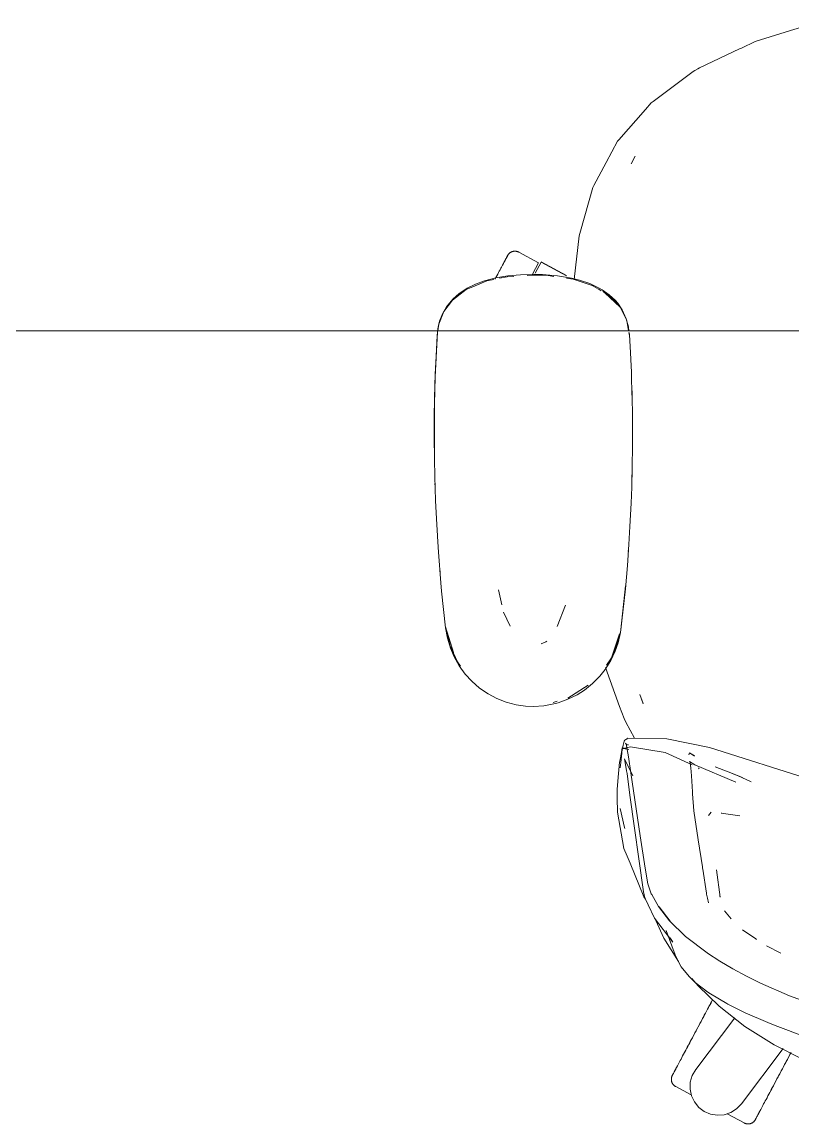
# Model space of a CAD drawing. Header units: millimetres. Extents: x 155927 to 317870, y -36033 to 97293.
# Drawn here: x 177747 to 178124, y 19800 to 20339 of the extents above; entities that cross this region are included whole.
import ezdxf

# ---------------------------------------------------------------- set-up
doc = ezdxf.new("R2010")
doc.units = ezdxf.units.MM
doc.header["$MEASUREMENT"] = 0
doc.layers.add('G-IMPT', color=8, linetype='CONTINUOUS', lineweight=9)
doc.layers.add('I-FURN', color=8, linetype='CONTINUOUS', lineweight=9)

msp = doc.modelspace()

# ---------------------------------------------------------------- linework, layer by layer
at = {"layer": 'G-IMPT'}
for p, q in [((178105.46, 20329.12), (178122.73, 20334.44)), ((178122.73, 20334.44), (178136.34, 20338.64)), ((178105.46, 20329.12), (178098.69, 20325.93)), ((178078.13, 20316.23), (178097.78, 20325.5)), ((178097.78, 20325.5), (178098.69, 20325.93)), ((178075.08, 20314.41), (178055.58, 20299.84)), ((178075.08, 20314.41), (178075.85, 20314.87)), ((178075.85, 20314.87), (178077.42, 20315.81)), ((178078.13, 20316.23), (178077.42, 20315.81)), ((178051.74, 20295.86), (178038.72, 20281.07)), ((178051.74, 20295.86), (178054.61, 20299.12)), ((178055.58, 20299.84), (178054.61, 20299.12)), ((178032.55, 20269.97), (178038.14, 20280.4)), ((178038.72, 20281.07), (178038.14, 20280.4)), ((178026.54, 20258.73), (178032.55, 20269.97)), ((178046.75, 20273.1), (178044.79, 20269.21)), ((178045.57, 20270.81), (178044.79, 20269.21)), ((178046.75, 20273.1), (178045.57, 20270.81)), ((178025.95, 20257.62), (178026.54, 20258.73)), ((178019.94, 20236.27), (178025.95, 20257.62)), ((178016.89, 20212.73), (178019.3, 20234.01)), ((178019.94, 20236.27), (178019.3, 20234.01)), ((177984.47, 20214.44), (177990.62, 20215.01)), ((177996.96, 20215.19), (177990.62, 20215.01)), ((178001.47, 20215.1), (177996.96, 20215.19)), ((178001.47, 20215.1), (178008.78, 20214.52)), ((177964.16, 20207.82), (177968.55, 20209.66)), ((177964.65, 20208.44), (177968.72, 20210.43)), ((177974.17, 20211.99), (177968.55, 20209.66)), ((177973.06, 20212.01), (177968.72, 20210.43)), ((177973.06, 20212.01), (177978.54, 20213.44)), ((177974.17, 20211.99), (177977.64, 20212.69)), ((177984.47, 20214.44), (177978.54, 20213.44)), ((177980.38, 20213.26), (177984.13, 20214.03)), ((177984.13, 20214.03), (177987.34, 20214.22)), ((177993.85, 20214.62), (177996.96, 20214.81)), ((178004.12, 20214.58), (177996.96, 20214.81)), ((178004.12, 20214.58), (178006.91, 20214.19)), ((178015.54, 20213.4), (178008.78, 20214.52)), ((178013.09, 20213.32), (178016.38, 20212.85)), ((178019.47, 20212.43), (178015.54, 20213.4)), ((178016.38, 20212.85), (178025.78, 20209.82)), ((178019.47, 20212.43), (178024.56, 20210.69)), ((178024.56, 20210.69), (178029.19, 20208.48)), ((178025.78, 20209.82), (178028.23, 20208.36)), ((177957.37, 20202.6), (177964.16, 20207.82)), ((177960.6, 20205.79), (177957.57, 20203.12)), ((177964.65, 20208.44), (177960.6, 20205.79)), ((178028.7, 20208.08), (178030.14, 20207.22)), ((178029.19, 20208.48), (178030.57, 20207.68)), ((178034.02, 20205.23), (178030.57, 20207.68)), ((178030.92, 20206.75), (178034.08, 20204.86)), ((178031.99, 20206.06), (178033.46, 20204.78)), ((178031.99, 20206.06), (178039.38, 20199.15)), ((178033.61, 20204.64), (178037.15, 20201.56)), ((178037.07, 20202.37), (178034.02, 20205.23)), ((178034.08, 20204.86), (178039.38, 20199.15)), ((177952.53, 20195.95), (177954.49, 20199.38)), ((177953.2, 20196.98), (177957.37, 20202.6)), ((177954.49, 20199.38), (177957.57, 20203.12)), ((178037.07, 20202.37), (178038.2, 20201.04)), ((178039.38, 20199.15), (178037.15, 20201.56)), ((178040.41, 20197.82), (178038.2, 20201.04)), ((178040.49, 20196.92), (178039.38, 20199.15)), ((177950.79, 20190.78), (177953.2, 20196.98)), ((177952.53, 20195.95), (177951.14, 20192.3)), ((178040.41, 20197.82), (178042.39, 20193.5)), ((178040.49, 20196.92), (178042.59, 20192.66)), ((178043.46, 20189.54), (178042.39, 20193.5)), ((177950.07, 20186.92), (177950.32, 20188.56)), ((177950.79, 20190.78), (177950.31, 20187.61)), ((177950.77, 20190.96), (177950.32, 20188.56)), ((177950.77, 20190.96), (177951.14, 20192.3)), ((178042.59, 20192.66), (178043.53, 20187.61)), ((178043.7, 20187.61), (178043.46, 20189.54)), ((177948.98, 20165.13), (177950.07, 20186.92)), ((177948.98, 20165.13), (177949.96, 20185.31)), ((177949.02, 20166.34), (177950.07, 20186.92)), ((177950.07, 20186.92), (177949.96, 20185.31)), ((178043.68, 20186.79), (178043.96, 20185.31)), ((178043.96, 20185.54), (178043.8, 20186.79)), ((178044.24, 20179.87), (178043.96, 20185.54)), ((178044.24, 20179.87), (178044.86, 20167.31)), ((178044.98, 20163.77), (178044.86, 20167.31)), ((177948.52, 20144.95), (177949.02, 20166.34)), ((177948.52, 20144.95), (177948.98, 20165.13)), ((177948.68, 20154.78), (177949.02, 20166.34)), ((177949.02, 20166.34), (177948.98, 20165.13)), ((178045.36, 20148.1), (178044.98, 20163.77)), ((178045.07, 20159.72), (178045.18, 20157.04)), ((178045.18, 20154.82), (178045.18, 20157.04)), ((177948.68, 20154.78), (177948.48, 20135.56)), ((177948.52, 20144.95), (177948.68, 20154.78)), ((177948.56, 20124.76), (177948.68, 20154.78)), ((177948.56, 20124.76), (177948.52, 20144.95)), ((177948.54, 20146.98), (177948.62, 20149.19)), ((177948.56, 20144.95), (177948.54, 20146.98)), ((178045.36, 20148.1), (178045.41, 20143.59)), ((178045.41, 20143.59), (178045.4, 20128.87)), ((177948.56, 20124.76), (177948.48, 20135.56)), ((178045.33, 20123.4), (178045.4, 20128.87)), ((177948.56, 20124.76), (177948.73, 20116.34)), ((178045.33, 20123.4), (178045.04, 20111.09)), ((178045.2, 20116.62), (178045.2, 20118.7)), ((177949.12, 20104.58), (177948.73, 20116.34)), ((177948.87, 20111.4), (177948.85, 20112.9)), ((178045.12, 20114.97), (178045.2, 20116.62)), ((177948.98, 20109.47), (177948.87, 20111.4)), ((178044.74, 20103.22), (178045.04, 20111.09)), ((177949.12, 20104.58), (177949.37, 20098.56)), ((178044.74, 20103.22), (178044.2, 20091.91)), ((177950.18, 20084.42), (177949.37, 20098.56)), ((178043.64, 20083.04), (178044.2, 20091.91)), ((177950.51, 20079.33), (177950.18, 20084.42)), ((178043.64, 20083.04), (178042.91, 20072.75)), ((178043.51, 20081), (178043.37, 20079.58)), ((178043.51, 20081), (178043.6, 20082.9)), ((177950.51, 20079.33), (177951.76, 20064.28)), ((177951.16, 20071.15), (177951.33, 20069.47)), ((178041.93, 20061.35), (178042.91, 20072.75)), ((177951.76, 20064.28), (177952.1, 20060.15)), ((177952.1, 20060.15), (177954.01, 20042.22)), ((177979.98, 20060.94), (177981.55, 20053.5)), ((178039.58, 20039.92), (178042.03, 20062.87)), ((178039.58, 20039.92), (178041.93, 20061.35)), ((178042.03, 20062.87), (178039.91, 20042.73)), ((178012.68, 20053.44), (178008.53, 20043.01)), ((177985.58, 20043.1), (177982.31, 20049.89)), ((177954.01, 20042.73), (177957.84, 20030.27)), ((177954.01, 20042.73), (177954.93, 20039.42)), ((178039.58, 20039.92), (178039.91, 20042.73)), ((177954.01, 20042.22), (177954.9, 20037.18)), ((177956.05, 20033.76), (177954.14, 20042.17)), ((177956.37, 20032.31), (177954.9, 20037.18)), ((177957.84, 20030.27), (177954.93, 20039.42)), ((178035.18, 20027.56), (178038.99, 20039.42)), ((178036.08, 20030.27), (178038.99, 20039.42)), ((178039.58, 20039.92), (178038.42, 20034.95)), ((178039.36, 20039.84), (178038.78, 20036.79)), ((177956.05, 20033.76), (177959.79, 20025.7)), ((177958.18, 20028.08), (177956.37, 20032.31)), ((178000.79, 20034.47), (178003.01, 20035.49)), ((178003.01, 20035.49), (178003.46, 20035.78)), ((178038.78, 20036.79), (178035.58, 20028.6)), ((178036.97, 20030.82), (178038.42, 20034.95)), ((177958.18, 20028.08), (177960.69, 20023.63)), ((178034.78, 20026.24), (178032.05, 20021.92)), ((178035.18, 20027.56), (178032.75, 20023.99)), ((178034.78, 20026.24), (178036.97, 20030.82)), ((178035.18, 20027.56), (178036.08, 20030.27)), ((177961.38, 20023.59), (177959.79, 20025.7)), ((177963.69, 20019.55), (177960.69, 20023.63)), ((178029.43, 20018.61), (178032.05, 20021.92)), ((178032.17, 20022.81), (178039.12, 20003.87)), ((177963.69, 20019.55), (177966.85, 20016.11)), ((177970.69, 20012.79), (177966.85, 20016.11)), ((178025.88, 20015), (178029.43, 20018.61)), ((177974.86, 20009.96), (177970.69, 20012.79)), ((178013.75, 20007.95), (178023.7, 20014.28)), ((178013.75, 20007.95), (178017.43, 20010.11)), ((178017.43, 20010.11), (178023.7, 20014.28)), ((178018.36, 20009.55), (178021.91, 20011.81)), ((178025.88, 20015), (178021.91, 20011.81)), ((177974.86, 20009.96), (177979.02, 20007.77)), ((177979.02, 20007.77), (177983.73, 20005.94)), ((177988.6, 20004.68), (177983.73, 20005.94)), ((177988.6, 20004.68), (177993.11, 20004.03)), ((178002, 20004.15), (178006.95, 20005.03)), ((178008.64, 20006.4), (178006.61, 20005.78)), ((178006.95, 20005.03), (178009.08, 20005.6)), ((178013.85, 20007.31), (178009.08, 20005.6)), ((178013.85, 20007.31), (178018.36, 20009.55)), ((178050.71, 20005.18), (178049.08, 20009.64)), ((178049.08, 20009.64), (178050.45, 20005.76)), ((178050.71, 20005.18), (178050.45, 20005.76)), ((177996.96, 20003.86), (177993.11, 20004.03)), ((177996.96, 20003.86), (178002, 20004.15)), ((178039.12, 20003.87), (178041.31, 19997.9)), ((178042.23, 19996.14), (178041.31, 19997.9)), ((178046.37, 19988.24), (178042.23, 19996.14)), ((178039.99, 19981.23), (178040.43, 19983.55)), ((178040.25, 19981.64), (178040.78, 19984.92)), ((178043.71, 19982.83), (178040.43, 19983.55)), ((178041.33, 19986.78), (178040.78, 19984.92)), ((178040.84, 19983.32), (178044.42, 19984)), ((178043.71, 19982.83), (178040.84, 19983.32)), ((178041.33, 19986.78), (178041.65, 19987.32)), ((178041.65, 19987.32), (178042.15, 19987.7)), ((178042.37, 19985.43), (178041.98, 19985.93)), ((178042.54, 19984.84), (178041.98, 19985.93)), ((178043.19, 19988.3), (178042.15, 19987.7)), ((178042.77, 19987.82), (178042.15, 19987.7)), ((178042.15, 19987.7), (178042.22, 19987.72)), ((178042.77, 19987.82), (178042.22, 19987.72)), ((178042.54, 19984.84), (178042.37, 19985.46)), ((178042.37, 19985.46), (178043.48, 19979.19)), ((178042.37, 19985.43), (178042.92, 19985.11)), ((178043.41, 19985.03), (178042.92, 19985.11)), ((178062.17, 19987.92), (178043.19, 19988.3)), ((178061.47, 19981.29), (178044.42, 19984)), ((178062.17, 19987.92), (178083.13, 19983.72)), ((178133.37, 19967.73), (178083.13, 19983.72)), ((178039.18, 19976.98), (178039.99, 19981.23)), ((178040.17, 19981.03), (178039.65, 19976.34)), ((178040.25, 19981.64), (178040.17, 19981.03)), ((178041.57, 19978.22), (178045.56, 19969.81)), ((178041.57, 19978.22), (178041.71, 19977.35)), ((178043.48, 19979.19), (178044.59, 19971.34)), ((178061.47, 19981.29), (178074.65, 19975.3)), ((178073, 19980.21), (178073.28, 19981.08)), ((178073.3, 19981.15), (178073.28, 19981.08)), ((178075.76, 19979.56), (178073.28, 19981.08)), ((178073.28, 19981.08), (178075.75, 19979.6)), ((178073.3, 19981.15), (178075.76, 19979.56)), ((178039.14, 19976.51), (178038.33, 19967.19)), ((178039.14, 19976.51), (178039.18, 19976.98)), ((178039.65, 19976.34), (178039.44, 19973.75)), ((178042.55, 19972.33), (178041.71, 19977.35)), ((178042.55, 19972.33), (178042.76, 19971.03)), ((178073.59, 19976.22), (178073.3, 19976.94)), ((178073.3, 19976.94), (178075.97, 19975.18)), ((178073.59, 19976.22), (178073.59, 19976.21)), ((178073.89, 19973.83), (178073.59, 19976.21)), ((178073.89, 19973.83), (178073.9, 19973.75)), ((178074.19, 19969.87), (178073.9, 19973.75)), ((178075.97, 19975.18), (178095.95, 19966.75)), ((178077.69, 19973.73), (178077.96, 19973.29)), ((178094.31, 19971.04), (178085.84, 19974.3)), ((178038.33, 19967.19), (178037.99, 19963.23)), ((178044.2, 19960.37), (178042.76, 19971.03)), ((178044.59, 19971.34), (178049.14, 19940.46)), ((178074.75, 19962.01), (178074.19, 19969.87)), ((178099.21, 19969.02), (178094.1, 19971.05)), ((178094.1, 19971.05), (178098.15, 19969.45)), ((178094.31, 19971.04), (178099.21, 19969.02)), ((178096.69, 19970.02), (178103.4, 19966.97)), ((178037.99, 19959.06), (178037.99, 19963.23)), ((178074.82, 19961.03), (178074.75, 19962.01)), ((178038.02, 19952.09), (178037.99, 19959.06)), ((178044.2, 19960.37), (178050.88, 19913.15)), ((178075.44, 19952.78), (178074.82, 19961.03)), ((178038.02, 19952.09), (178041.25, 19934.4)), ((178039.43, 19953.96), (178041.47, 19944.65)), ((178075.44, 19952.78), (178075.45, 19952.7)), ((178077.48, 19938.63), (178075.45, 19952.7)), ((178083.83, 19952.04), (178082.55, 19950.4)), ((178088.78, 19951.69), (178097.94, 19950.29)), ((178088.78, 19951.69), (178089.13, 19951.65)), ((178041.47, 19944.65), (178041.62, 19944.07)), ((178049.14, 19940.46), (178051.54, 19924.69)), ((178077.48, 19938.63), (178079.6, 19925.28)), ((178041.25, 19934.4), (178042.85, 19930.54)), ((178044.24, 19927.17), (178042.85, 19930.54)), ((178051.04, 19910.72), (178044.24, 19927.17)), ((178052.84, 19917.02), (178051.54, 19924.69)), ((178079.6, 19925.28), (178079.68, 19924.77)), ((178079.77, 19924.16), (178079.68, 19924.77)), ((178079.77, 19924.16), (178081.58, 19912.43)), ((178086.45, 19923.86), (178088.23, 19910.5)), ((178050.88, 19913.15), (178051.52, 19910.16)), ((178052.84, 19917.02), (178054.59, 19912.23)), ((178051.81, 19909.55), (178051.04, 19910.72)), ((178053.09, 19906.8), (178051.52, 19910.16)), ((178054.81, 19911.81), (178054.59, 19912.23)), ((178058.09, 19905.98), (178054.81, 19911.81)), ((178081.58, 19912.43), (178081.65, 19911.97)), ((178082.07, 19909.98), (178081.65, 19911.97)), ((178082.53, 19907.82), (178082.07, 19909.98)), ((178088.23, 19910.5), (178088.09, 19910.97)), ((178053.09, 19906.8), (178056.13, 19900.28)), ((178058.09, 19905.98), (178063.51, 19899.01)), ((178063.82, 19898.8), (178058.42, 19905.75)), ((178058.42, 19905.75), (178061.01, 19902.37)), ((178063.82, 19898.8), (178061.01, 19902.37)), ((178093.73, 19900), (178090.4, 19903.91)), ((178065.07, 19888.57), (178056.13, 19900.28)), ((178056.8, 19899.09), (178060.78, 19890.46)), ((178071.41, 19891.28), (178063.51, 19899.01)), ((178061.84, 19894.23), (178066.35, 19882.32)), ((178100.37, 19893.73), (178099.26, 19894.48)), ((178100.37, 19893.73), (178105.5, 19890.23)), ((178060.78, 19890.46), (178067.9, 19879.01)), ((178065.07, 19888.57), (178063.91, 19890.6)), ((178071.41, 19891.28), (178081.85, 19883.25)), ((178105.5, 19890.23), (178106.08, 19889.84)), ((178110.97, 19886.7), (178117.94, 19883.16)), ((178067.42, 19880.09), (178066.35, 19882.32)), ((178082.11, 19883.09), (178081.85, 19883.25)), ((178088.2, 19879.2), (178082.11, 19883.09)), ((178068.59, 19877.66), (178067.42, 19880.09)), ((178069.21, 19876.52), (178068.59, 19877.66)), ((178069.21, 19876.52), (178073.07, 19871.66)), ((178088.2, 19879.2), (178094.43, 19875.44)), ((178101.22, 19871.87), (178094.43, 19875.44)), ((178073.07, 19871.66), (178076.09, 19868.76)), ((178077.51, 19867.09), (178074.51, 19870.76)), ((178101.22, 19871.87), (178107.95, 19868.48)), ((178076.09, 19868.76), (178082.22, 19864.05)), ((178077.51, 19867.09), (178087.81, 19857.13)), ((178122.18, 19862.3), (178107.95, 19868.48)), ((178082.22, 19864.05), (178083.51, 19863.18)), ((178091.51, 19858.45), (178083.51, 19863.18)), ((178137.05, 19856.84), (178122.18, 19862.3)), ((178100.41, 19847.33), (178087.81, 19857.13)), ((178092.11, 19858.14), (178091.51, 19858.45)), ((178092.11, 19858.14), (178100.12, 19854.14)), ((178100.57, 19853.92), (178100.12, 19854.14)), ((178100.57, 19853.92), (178111.52, 19849.15)), ((178111.52, 19849.15), (178115.2, 19847.67)), ((178114.7, 19838.35), (178100.41, 19847.33)), ((178130.28, 19842.07), (178115.2, 19847.67)), ((178128.48, 19831.26), (178114.7, 19838.35))]:
    msp.add_line(p, q, dxfattribs=at)
at = {"layer": 'I-FURN'}
for p, q in [((177985.38, 20225.62), (177985.5, 20225.72)), ((177985.5, 20225.72), (177985.64, 20225.82)), ((177985.64, 20225.82), (177985.77, 20225.91)), ((177985.77, 20225.91), (177985.91, 20225.99)), ((177985.91, 20225.99), (177986.05, 20226.07)), ((177986.05, 20226.07), (177986.19, 20226.14)), ((177986.19, 20226.14), (177986.34, 20226.2)), ((177986.34, 20226.2), (177986.49, 20226.26)), ((177986.49, 20226.26), (177986.64, 20226.32)), ((177986.64, 20226.32), (177986.8, 20226.37)), ((177986.8, 20226.37), (177986.95, 20226.41)), ((177986.95, 20226.41), (177987.11, 20226.44)), ((177987.11, 20226.44), (177987.27, 20226.47)), ((177987.27, 20226.47), (177987.43, 20226.5)), ((177987.43, 20226.5), (177987.59, 20226.51)), ((177987.59, 20226.51), (177987.75, 20226.52)), ((177987.75, 20226.52), (177987.91, 20226.53)), ((177987.91, 20226.53), (177988.07, 20226.52)), ((177988.07, 20226.52), (177988.23, 20226.51)), ((177988.23, 20226.51), (177988.39, 20226.5)), ((177988.39, 20226.5), (177988.55, 20226.48)), ((177988.55, 20226.48), (177988.71, 20226.45)), ((177988.71, 20226.45), (177988.87, 20226.41)), ((177988.87, 20226.41), (177989.02, 20226.37)), ((177989.02, 20226.37), (177989.18, 20226.32)), ((177989.18, 20226.32), (177989.33, 20226.27)), ((177989.33, 20226.27), (177989.48, 20226.21)), ((177989.48, 20226.21), (177989.63, 20226.15)), ((177989.63, 20226.15), (177989.77, 20226.07)), ((177989.77, 20226.07), (177989.81, 20226.05)), ((177999.5, 20220.9), (177989.81, 20226.05)), ((177982.32, 20220.55), (177982.03, 20220)), ((177982.16, 20220.26), (177982.45, 20220.79)), ((177982.59, 20221.07), (177982.32, 20220.55)), ((177982.45, 20220.79), (177982.71, 20221.29)), ((177982.85, 20221.55), (177982.59, 20221.07)), ((177982.71, 20221.29), (177982.96, 20221.76)), ((177983.09, 20221.99), (177982.85, 20221.55)), ((177982.96, 20221.76), (177983.19, 20222.19)), ((177983.3, 20222.4), (177983.09, 20221.99)), ((177983.19, 20222.19), (177983.4, 20222.58)), ((177983.5, 20222.78), (177983.3, 20222.4)), ((177983.4, 20222.58), (177983.59, 20222.94)), ((177983.68, 20223.11), (177983.5, 20222.78)), ((177983.59, 20222.94), (177983.76, 20223.25)), ((177983.84, 20223.41), (177983.68, 20223.11)), ((177983.76, 20223.25), (177983.91, 20223.53)), ((177983.98, 20223.67), (177983.84, 20223.41)), ((177983.91, 20223.53), (177984.03, 20223.77)), ((177984.09, 20223.89), (177983.98, 20223.67)), ((177984.03, 20223.77), (177984.14, 20223.97)), ((177984.19, 20224.07), (177984.09, 20223.89)), ((177984.14, 20223.97), (177984.23, 20224.14)), ((177984.26, 20224.21), (177984.19, 20224.07)), ((177984.23, 20224.14), (177984.29, 20224.26)), ((177984.32, 20224.31), (177984.26, 20224.21)), ((177984.29, 20224.26), (177984.33, 20224.34)), ((177984.35, 20224.37), (177984.32, 20224.31)), ((177984.33, 20224.34), (177984.36, 20224.38)), ((177984.36, 20224.39), (177984.35, 20224.37)), ((177984.36, 20224.39), (177984.44, 20224.53)), ((177984.36, 20224.38), (177984.36, 20224.39)), ((177984.44, 20224.53), (177984.52, 20224.67)), ((177984.52, 20224.67), (177984.61, 20224.8)), ((177984.61, 20224.8), (177984.71, 20224.93)), ((177984.71, 20224.93), (177984.81, 20225.06)), ((177984.81, 20225.06), (177984.91, 20225.18)), ((177984.91, 20225.18), (177985.02, 20225.3)), ((177985.02, 20225.3), (177985.14, 20225.41)), ((177985.14, 20225.41), (177985.25, 20225.52)), ((177985.25, 20225.52), (177985.38, 20225.62)), ((177996.5, 20215.28), (177999.5, 20220.9)), ((177997.91, 20215.8), (178000.73, 20221.09)), ((178000.73, 20221.09), (178013.09, 20214.52)), ((178013.18, 20214.69), (178000.82, 20221.26)), ((177979.51, 20215.27), (177979.09, 20214.48)), ((177979.92, 20216.03), (177979.51, 20215.27)), ((177980.31, 20216.76), (177979.92, 20216.03)), ((177980.68, 20217.47), (177980.31, 20216.76)), ((177981.04, 20218.15), (177980.68, 20217.47)), ((177981.39, 20218.8), (177981.04, 20218.15)), ((177981.71, 20219.41), (177981.39, 20218.8)), ((177982.03, 20220), (177981.71, 20219.41)), ((177981.86, 20219.69), (177982.16, 20220.26)), ((177978.66, 20213.67), (177978.22, 20212.83)), ((177979.09, 20214.48), (177978.66, 20213.67)), ((178013.09, 20214.52), (178013.04, 20214.42)), ((177561.96, 20187.61), (178961.96, 20187.61)), ((178961.96, 20187.61), (177561.96, 20187.61)), ((178084.07, 19859.4), (178083.58, 19858.48)), ((178083.81, 19858.91), (178084.29, 19859.81)), ((178084.55, 19860.29), (178084.07, 19859.4)), ((178080.76, 19853.17), (178081.28, 19854.16)), ((178081.56, 19854.68), (178081.04, 19853.7)), ((178081.28, 19854.16), (178081.8, 19855.13)), ((178082.08, 19855.65), (178081.56, 19854.68)), ((178081.8, 19855.13), (178082.31, 19856.09)), ((178082.59, 19856.61), (178082.08, 19855.65)), ((178082.31, 19856.09), (178082.82, 19857.05)), ((178083.09, 19857.55), (178082.59, 19856.61)), ((178082.82, 19857.05), (178083.32, 19857.98)), ((178083.58, 19858.48), (178083.09, 19857.55)), ((178083.32, 19857.98), (178083.81, 19858.91)), ((178076.33, 19826.2), (178095.4, 19851.52)), ((178078.39, 19848.72), (178077.86, 19847.71)), ((178078.1, 19848.17), (178078.64, 19849.18)), ((178078.93, 19849.72), (178078.39, 19848.72)), ((178078.64, 19849.18), (178079.17, 19850.18)), ((178079.46, 19850.72), (178078.93, 19849.72)), ((178079.17, 19850.18), (178079.7, 19851.18)), ((178079.99, 19851.72), (178079.46, 19850.72)), ((178079.7, 19851.18), (178080.23, 19852.18)), ((178080.52, 19852.72), (178079.99, 19851.72)), ((178080.23, 19852.18), (178080.76, 19853.17)), ((178081.04, 19853.7), (178080.52, 19852.72)), ((178074.93, 19842.21), (178075.45, 19843.18)), ((178075.73, 19843.72), (178075.21, 19842.73)), ((178075.45, 19843.18), (178075.97, 19844.17)), ((178076.26, 19844.71), (178075.73, 19843.72)), ((178075.97, 19844.17), (178076.5, 19845.17)), ((178076.79, 19845.7), (178076.26, 19844.71)), ((178076.5, 19845.17), (178077.03, 19846.17)), ((178077.32, 19846.71), (178076.79, 19845.7)), ((178077.03, 19846.17), (178077.57, 19847.17)), ((178077.86, 19847.71), (178077.32, 19846.71)), ((178077.57, 19847.17), (178078.1, 19848.17)), ((178072.68, 19837.98), (178072.2, 19837.08)), ((178072.42, 19837.49), (178072.91, 19838.41)), ((178073.17, 19838.91), (178072.68, 19837.98)), ((178072.91, 19838.41), (178073.4, 19839.34)), ((178073.67, 19839.84), (178073.17, 19838.91)), ((178073.4, 19839.34), (178073.91, 19840.28)), ((178074.18, 19840.8), (178073.67, 19839.84)), ((178073.91, 19840.28), (178074.41, 19841.24)), ((178074.69, 19841.76), (178074.18, 19840.8)), ((178074.41, 19841.24), (178074.93, 19842.21)), ((178075.21, 19842.73), (178074.69, 19841.76)), ((178069.95, 19832.85), (178069.54, 19832.07)), ((178070.38, 19833.65), (178069.95, 19832.85)), ((178070.82, 19834.48), (178070.38, 19833.65)), ((178070.58, 19834.03), (178071.03, 19834.86)), ((178071.27, 19835.32), (178070.82, 19834.48)), ((178071.03, 19834.86), (178071.48, 19835.72)), ((178071.73, 19836.19), (178071.27, 19835.32)), ((178071.48, 19835.72), (178071.95, 19836.6)), ((178072.2, 19837.08), (178071.73, 19836.19)), ((178071.95, 19836.6), (178072.42, 19837.49)), ((178119.07, 19836.42), (178098.68, 19809.36)), ((178121.38, 19831.58), (178121.9, 19832.56)), ((178122.18, 19833.09), (178121.66, 19832.11)), ((178121.9, 19832.56), (178122.42, 19833.53)), ((178122.69, 19834.06), (178122.18, 19833.09)), ((178122.42, 19833.53), (178122.93, 19834.5)), ((178066.79, 19826.9), (178066.53, 19826.4)), ((178066.65, 19826.63), (178066.92, 19827.15)), ((178067.08, 19827.44), (178066.79, 19826.9)), ((178066.92, 19827.15), (178067.22, 19827.7)), ((178067.38, 19828.01), (178067.08, 19827.44)), ((178067.22, 19827.7), (178067.53, 19828.28)), ((178067.7, 19828.61), (178067.38, 19828.01)), ((178068.04, 19829.24), (178067.7, 19828.61)), ((178068.39, 19829.91), (178068.04, 19829.24)), ((178068.76, 19830.6), (178068.39, 19829.91)), ((178069.14, 19831.32), (178068.76, 19830.6)), ((178069.54, 19832.07), (178069.14, 19831.32)), ((178119.01, 19827.12), (178118.47, 19826.11)), ((178118.72, 19826.58), (178119.25, 19827.58)), ((178119.54, 19828.13), (178119.01, 19827.12)), ((178119.25, 19827.58), (178119.79, 19828.59)), ((178120.07, 19829.13), (178119.54, 19828.13)), ((178119.79, 19828.59), (178120.32, 19829.59)), ((178120.61, 19830.13), (178120.07, 19829.13)), ((178120.32, 19829.59), (178120.85, 19830.59)), ((178121.13, 19831.12), (178120.61, 19830.13)), ((178120.85, 19830.59), (178121.38, 19831.58)), ((178121.66, 19832.11), (178121.13, 19831.12)), ((178064.41, 19821.57), (178064.42, 19821.73)), ((178064.41, 19821.41), (178064.41, 19821.57)), ((178064.41, 19821.25), (178064.41, 19821.41)), ((178064.42, 19821.73), (178064.44, 19821.89)), ((178064.44, 19821.89), (178064.46, 19822.05)), ((178064.46, 19822.05), (178064.49, 19822.21)), ((178064.49, 19822.21), (178064.52, 19822.36)), ((178064.52, 19822.36), (178064.56, 19822.52)), ((178064.56, 19822.52), (178064.61, 19822.67)), ((178064.61, 19822.67), (178064.66, 19822.83)), ((178064.66, 19822.83), (178064.72, 19822.98)), ((178064.72, 19822.98), (178064.79, 19823.12)), ((178064.79, 19823.12), (178064.86, 19823.27)), ((178064.86, 19823.27), (178064.88, 19823.31)), ((178064.91, 19823.35), (178064.88, 19823.31)), ((178064.88, 19823.31), (178064.89, 19823.33)), ((178064.88, 19823.31), (178064.88, 19823.31)), ((178064.89, 19823.33), (178064.92, 19823.39)), ((178064.95, 19823.44), (178064.91, 19823.35)), ((178064.92, 19823.39), (178064.98, 19823.49)), ((178065.01, 19823.56), (178064.95, 19823.44)), ((178064.98, 19823.49), (178065.05, 19823.63)), ((178065.1, 19823.72), (178065.01, 19823.56)), ((178065.05, 19823.63), (178065.15, 19823.81)), ((178065.21, 19823.92), (178065.1, 19823.72)), ((178065.15, 19823.81), (178065.26, 19824.03)), ((178065.34, 19824.16), (178065.21, 19823.92)), ((178065.26, 19824.03), (178065.4, 19824.29)), ((178065.48, 19824.44), (178065.34, 19824.16)), ((178065.4, 19824.29), (178065.56, 19824.58)), ((178065.65, 19824.76), (178065.48, 19824.44)), ((178065.56, 19824.58), (178065.74, 19824.92)), ((178065.84, 19825.12), (178065.65, 19824.76)), ((178065.74, 19824.92), (178065.94, 19825.29)), ((178066.05, 19825.51), (178065.84, 19825.12)), ((178065.94, 19825.29), (178066.15, 19825.7)), ((178066.28, 19825.94), (178066.05, 19825.51)), ((178066.15, 19825.7), (178066.39, 19826.15)), ((178066.53, 19826.4), (178066.28, 19825.94)), ((178066.39, 19826.15), (178066.65, 19826.63)), ((178073.69, 19820.04), (178074.64, 19823.28)), ((178074.64, 19823.28), (178076.33, 19826.2)), ((178115.55, 19820.61), (178116.07, 19821.59)), ((178116.35, 19822.12), (178115.83, 19821.14)), ((178116.07, 19821.59), (178116.59, 19822.58)), ((178116.88, 19823.11), (178116.35, 19822.12)), ((178116.59, 19822.58), (178117.12, 19823.57)), ((178117.41, 19824.11), (178116.88, 19823.11)), ((178117.12, 19823.57), (178117.65, 19824.57)), ((178117.94, 19825.11), (178117.41, 19824.11)), ((178117.65, 19824.57), (178118.18, 19825.57)), ((178118.47, 19826.11), (178117.94, 19825.11)), ((178118.18, 19825.57), (178118.72, 19826.58)), ((178064.42, 19821.08), (178064.41, 19821.25)), ((178064.44, 19820.92), (178064.42, 19821.08)), ((178064.46, 19820.76), (178064.44, 19820.92)), ((178064.49, 19820.61), (178064.46, 19820.76)), ((178064.53, 19820.45), (178064.49, 19820.61)), ((178064.57, 19820.29), (178064.53, 19820.45)), ((178064.62, 19820.14), (178064.57, 19820.29)), ((178064.67, 19819.99), (178064.62, 19820.14)), ((178064.73, 19819.84), (178064.67, 19819.99)), ((178064.8, 19819.69), (178064.73, 19819.84)), ((178064.87, 19819.55), (178064.8, 19819.69)), ((178064.95, 19819.41), (178064.87, 19819.55)), ((178065.03, 19819.27), (178064.95, 19819.41)), ((178065.12, 19819.13), (178065.03, 19819.27)), ((178065.21, 19819), (178065.12, 19819.13)), ((178065.31, 19818.87), (178065.21, 19819)), ((178065.41, 19818.75), (178065.31, 19818.87)), ((178065.52, 19818.63), (178065.41, 19818.75)), ((178065.64, 19818.52), (178065.52, 19818.63)), ((178065.76, 19818.41), (178065.64, 19818.52)), ((178065.88, 19818.3), (178065.76, 19818.41)), ((178066, 19818.2), (178065.88, 19818.3)), ((178066.13, 19818.11), (178066, 19818.2)), ((178066.27, 19818.02), (178066.13, 19818.11)), ((178066.41, 19817.94), (178066.27, 19818.02)), ((178066.55, 19817.86), (178066.41, 19817.94)), ((178066.55, 19817.86), (178074.13, 19813.82)), ((178073.55, 19816.67), (178073.69, 19820.04)), ((178074.22, 19813.37), (178073.55, 19816.67)), ((178113.3, 19816.39), (178112.82, 19815.48)), ((178113.04, 19815.9), (178113.52, 19816.81)), ((178113.79, 19817.31), (178113.3, 19816.39)), ((178113.52, 19816.81), (178114.02, 19817.74)), ((178114.29, 19818.25), (178113.79, 19817.31)), ((178114.02, 19817.74), (178114.52, 19818.68)), ((178114.79, 19819.2), (178114.29, 19818.25)), ((178114.52, 19818.68), (178115.03, 19819.64)), ((178115.31, 19820.16), (178114.79, 19819.2)), ((178115.03, 19819.64), (178115.55, 19820.61)), ((178115.83, 19821.14), (178115.31, 19820.16)), ((178075.66, 19810.32), (178074.22, 19813.37)), ((178109.94, 19810.07), (178110.35, 19810.83)), ((178110.35, 19810.83), (178110.76, 19811.62)), ((178110.76, 19811.62), (178111.2, 19812.43)), ((178111.2, 19812.43), (178111.64, 19813.27)), ((178111.64, 19813.27), (178112.1, 19814.12)), ((178112.1, 19814.12), (178112.56, 19815)), ((178112.56, 19815), (178113.04, 19815.9)), ((178077.79, 19807.7), (178075.66, 19810.32)), ((178080.49, 19805.67), (178077.79, 19807.7)), ((178083.59, 19804.34), (178080.49, 19805.67)), ((178096.34, 19806.93), (178093.48, 19805.13)), ((178098.68, 19809.36), (178096.34, 19806.93)), ((178107.41, 19805.31), (178107.14, 19804.81)), ((178107.26, 19805.03), (178107.54, 19805.55)), ((178107.69, 19805.84), (178107.41, 19805.31)), ((178107.54, 19805.55), (178107.83, 19806.1)), ((178108, 19806.41), (178107.69, 19805.84)), ((178107.83, 19806.1), (178108.14, 19806.69)), ((178108.14, 19806.69), (178108.47, 19807.3)), ((178108.47, 19807.3), (178108.81, 19807.95)), ((178108.81, 19807.95), (178109.17, 19808.63)), ((178109.17, 19808.63), (178109.55, 19809.34)), ((178109.55, 19809.34), (178109.94, 19810.07)), ((178086.92, 19803.8), (178083.59, 19804.34)), ((178090.28, 19804.07), (178086.92, 19803.8)), ((178093.48, 19805.13), (178090.28, 19804.07)), ((178091.64, 19804.52), (178100.05, 19800.05)), ((178100.08, 19800.02), (178100.05, 19800.05)), ((178100.23, 19799.95), (178100.08, 19800.02)), ((178100.38, 19799.89), (178100.23, 19799.95)), ((178100.53, 19799.83), (178100.38, 19799.89)), ((178100.68, 19799.78), (178100.53, 19799.83)), ((178103.37, 19799.83), (178103.21, 19799.78)), ((178103.52, 19799.89), (178103.37, 19799.83)), ((178103.66, 19799.96), (178103.52, 19799.89)), ((178103.81, 19800.03), (178103.66, 19799.96)), ((178103.95, 19800.11), (178103.81, 19800.03)), ((178104.09, 19800.19), (178103.95, 19800.11)), ((178104.22, 19800.28), (178104.09, 19800.19)), ((178104.35, 19800.38), (178104.22, 19800.28)), ((178104.48, 19800.48), (178104.35, 19800.38)), ((178104.6, 19800.58), (178104.48, 19800.48)), ((178104.72, 19800.69), (178104.6, 19800.58)), ((178104.83, 19800.8), (178104.72, 19800.69)), ((178104.94, 19800.92), (178104.83, 19800.8)), ((178105.05, 19801.04), (178104.94, 19800.92)), ((178105.15, 19801.17), (178105.05, 19801.04)), ((178105.24, 19801.3), (178105.15, 19801.17)), ((178105.33, 19801.43), (178105.24, 19801.3)), ((178105.42, 19801.57), (178105.33, 19801.43)), ((178105.5, 19801.71), (178105.42, 19801.57)), ((178105.52, 19801.76), (178105.5, 19801.72)), ((178105.5, 19801.71), (178105.51, 19801.73)), ((178105.5, 19801.72), (178105.5, 19801.71)), ((178105.51, 19801.73), (178105.54, 19801.79)), ((178105.57, 19801.84), (178105.52, 19801.76)), ((178105.54, 19801.79), (178105.59, 19801.89)), ((178105.63, 19801.96), (178105.57, 19801.84)), ((178105.59, 19801.89), (178105.67, 19802.03)), ((178105.72, 19802.12), (178105.63, 19801.96)), ((178105.67, 19802.03), (178105.76, 19802.21)), ((178105.82, 19802.33), (178105.72, 19802.12)), ((178105.76, 19802.21), (178105.88, 19802.43)), ((178105.95, 19802.57), (178105.82, 19802.33)), ((178105.88, 19802.43), (178106.02, 19802.69)), ((178106.1, 19802.85), (178105.95, 19802.57)), ((178106.02, 19802.69), (178106.17, 19802.99)), ((178106.27, 19803.16), (178106.1, 19802.85)), ((178106.17, 19802.99), (178106.35, 19803.32)), ((178106.46, 19803.52), (178106.27, 19803.16)), ((178106.35, 19803.32), (178106.55, 19803.7)), ((178106.67, 19803.91), (178106.46, 19803.52)), ((178106.55, 19803.7), (178106.77, 19804.11)), ((178106.9, 19804.34), (178106.67, 19803.91)), ((178106.77, 19804.11), (178107.01, 19804.55)), ((178107.14, 19804.81), (178106.9, 19804.34)), ((178107.01, 19804.55), (178107.26, 19805.03)), ((178100.83, 19799.73), (178100.68, 19799.78)), ((178100.99, 19799.69), (178100.83, 19799.73)), ((178101.15, 19799.65), (178100.99, 19799.69)), ((178101.3, 19799.62), (178101.15, 19799.65)), ((178101.46, 19799.6), (178101.3, 19799.62)), ((178101.62, 19799.59), (178101.46, 19799.6)), ((178101.79, 19799.58), (178101.62, 19799.59)), ((178101.95, 19799.57), (178101.79, 19799.58)), ((178102.11, 19799.58), (178101.95, 19799.57)), ((178102.27, 19799.59), (178102.11, 19799.58)), ((178102.43, 19799.6), (178102.27, 19799.59)), ((178102.59, 19799.63), (178102.43, 19799.6)), ((178102.75, 19799.66), (178102.59, 19799.63)), ((178102.9, 19799.69), (178102.75, 19799.66)), ((178103.06, 19799.73), (178102.9, 19799.69)), ((178103.21, 19799.78), (178103.06, 19799.73))]:
    msp.add_line(p, q, dxfattribs=at)

doc.saveas('drawing.dxf')
